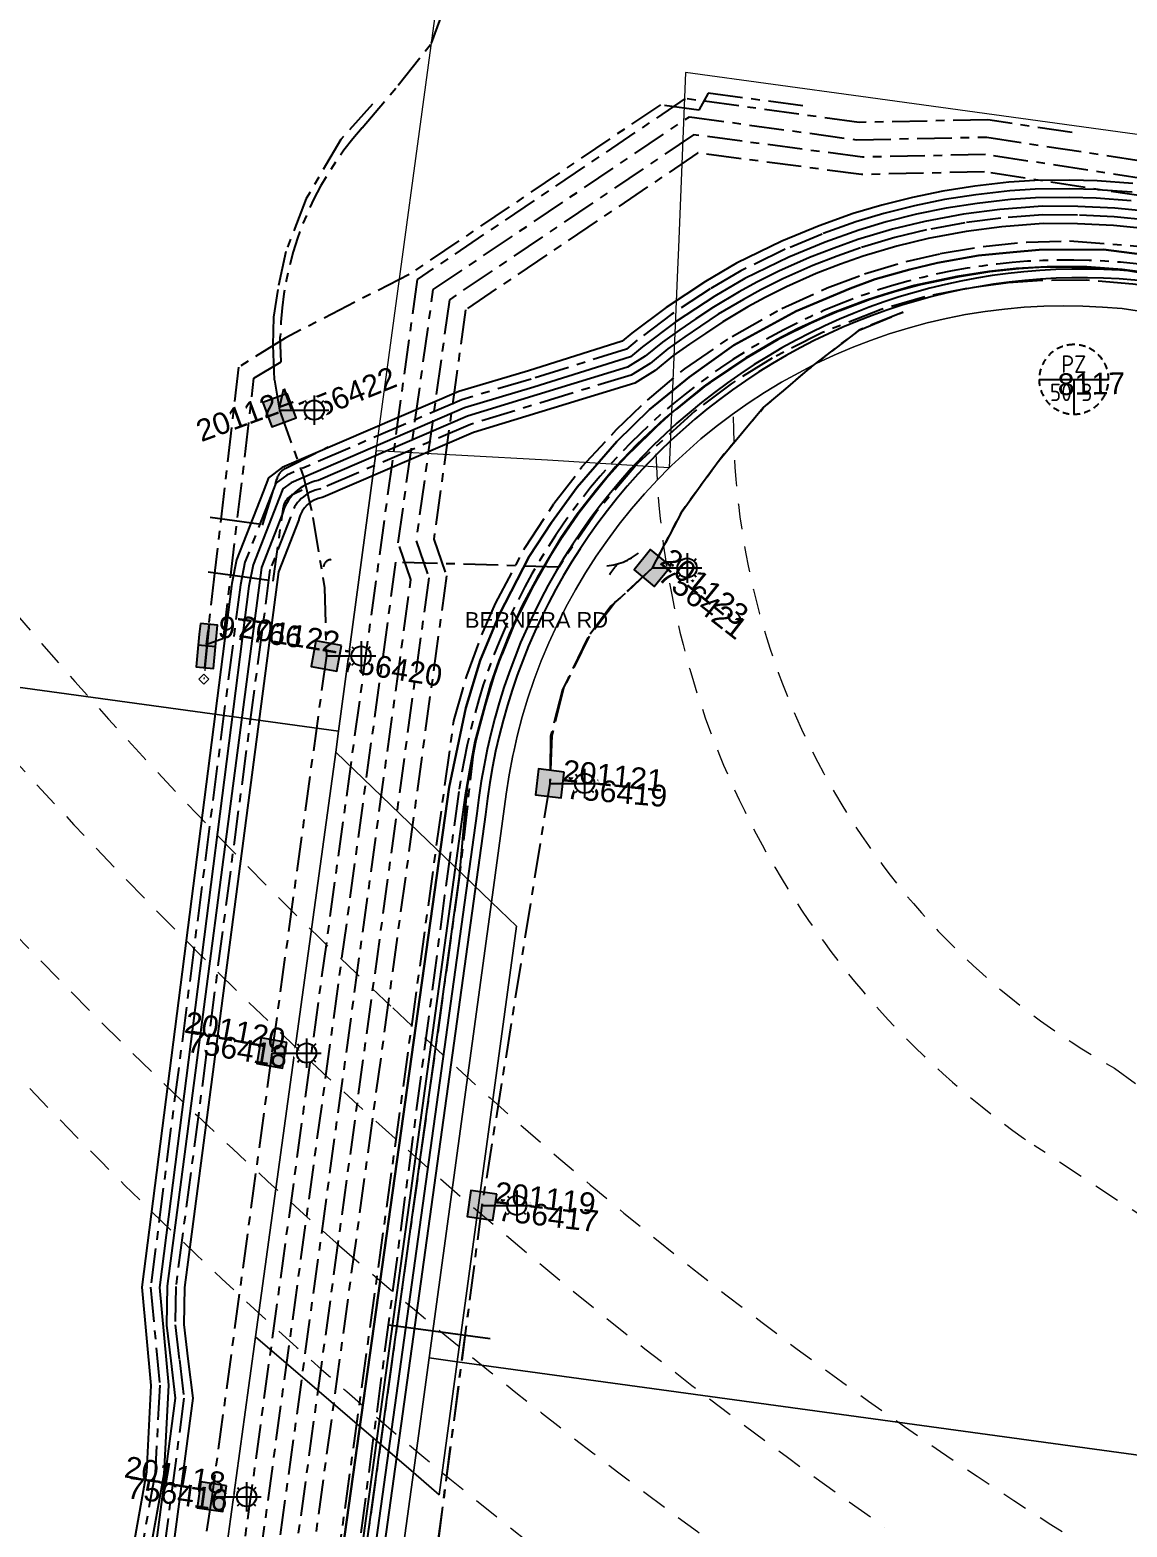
# Model space of a CAD drawing. Header units: metres. Extents: x 301012 to 305396, y 6240778 to 6244350.
# Drawn here: x 303006.4 to 303132.8, y 6243156.5 to 6243328.8 of the extents above; entities that cross this region are included whole.
import ezdxf
from ezdxf.enums import TextEntityAlignment as Align

# ---------------------------------------------------------------- set-up
doc = ezdxf.new("R2010")
doc.units = ezdxf.units.M
for name, pattern in [('Cable Exist UG', [7, 4, -1, 1, -1]), ('Dash', [5, 3, -2]), ('DASHED', [19.05, 12.7, -6.35]), ('PHANTOMX2', [6.6, 3, -0.75, 0.2, -0.75, 0.2, -0.75, 0.2, -0.75])]:
    doc.linetypes.add(name, pattern=pattern)
doc.layers.get('0').update_dxf_attribs({"color": 6})
for name, color, linetype, lineweight in [('Cadastre Developer_SP_EXT', 98, 'Continuous', 15), ('Cadastre Land Parcels_SP_EXT', 118, 'Continuous', 15), ('Cadastre Roads_SP_EXT', 218, 'Continuous', 15), ('Mains_HV_EXT', 13, 'Continuous', 25), ('Mains_LV_EXT', 163, 'Continuous', 25), ('Mains_SL_EXT', 131, 'Continuous', 25), ('Mains_TR_EXT', 211, 'Continuous', 25), ('Services_SP_EXT', 42, 'PHANTOMX2', 20)]:
    doc.layers.add(name, color=color, linetype=linetype, lineweight=lineweight)
for name, color, linetype in [('Equip_SL_EXT', 7, 'Continuous'), ('Equip_SP_SL_EXT', 7, 'Continuous'), ('SupportsUG_SP_LV_EXT', 7, 'Continuous'), ('SupportsUG_SP_LV_SL_EXT', 7, 'Continuous'), ('Trench_SP_EXT', 7, 'Continuous')]:
    doc.layers.add(name, color=color, linetype=linetype)
doc.layers.add('UNKNOWN_FEATURES', color=1, linetype='DASHED', plot=False)
doc.styles.add('COLUMN_LABEL', font='arial.ttf', dxfattribs={"height": 2})
doc.styles.add('iecARIAL', font='arial.ttf', dxfattribs={"height": 2})
doc.styles.add('IESYMBOL1', font='isocp.shx')
doc.styles.add('POLE_LABEL', font='arial.ttf', dxfattribs={"height": 2})
doc.styles.add('SL_LABEL', font='arial.ttf', dxfattribs={"height": 2})
doc.styles.add('SLCP_LABEL', font='arial.ttf', dxfattribs={"height": 2})
doc.styles.get("Standard").update_dxf_attribs({"font": 'arial.ttf'})
doc.linetypes.add('Cable E UG', pattern='A,5,-0.1,["E",Standard,S=1.5,R=0,X=0,Y=-0.75],-1.45', length=6.55)
doc.linetypes.add('Cable P UG', pattern='A,5,-0.1,["P",Standard,S=1.5,R=0,X=0,Y=-0.75],-1.45', length=6.55)

# ---------------------------------------------------------------- blocks, each defined once
blk = doc.blocks.new('COLUMN_EXT')
blk.add_hatch(color=256).paths.add_polyline_path([(1.5, -1.5), (1.5, 1.5), (-1.5, 1.5), (-1.5, -1.5)])
blk.add_lwpolyline([(1.5, 1.5), (-1.5, 1.5), (-1.5, -1.5), (1.5, -1.5)], close=True)
at = {"flags": 9}
for tag, p in [('SUBURB', (-1.81, 1.8)), ('NOTES', (-1.81, 2)), ('COLUMN_TYPE', (-1.81, 0.4)), ('STREETNAME', (-1.81, 1.6)), ('OWNED_BY', (-1.81, 0.6)), ('LOCATION', (-1.81, 1.4)), ('LEGEND', (-1.81, 1.2)), ('USAGE', (-1.81, 1)), ('STATE', (-1.81, 0.8))]:
    blk.add_attdef(tag, text='', height=0.2, rotation=180, dxfattribs=at).set_placement(p, align=Align.MIDDLE_LEFT)
at = {"flags": 1}
blk.add_attdef('Z', (-1.81, 2.35), '', height=0.2, rotation=180, dxfattribs=at)
at = {"flags": 9}
for tag, style, p in [('STRUCTURE_PLANT_NUMBER', 'POLE_LABEL', (-1.81, -0.03)), ('STREET_CODE', 'COLUMN_LABEL', (-1.81, 0.2))]:
    blk.add_attdef(tag, text='', height=0.2, rotation=180, dxfattribs=dict(at, style=style)).set_placement(p, align=Align.MIDDLE_LEFT)
at = {"style": 'COLUMN_LABEL', "width": 0.9, "flags": 8}
blk.add_attdef('ASSET_NUM', text='', height=2, rotation=270, dxfattribs=at).set_placement((2, -4), align=Align.MIDDLE_LEFT)
blk = doc.blocks.new('PILLAR_EXT')
blk.add_hatch(color=256).paths.add_polyline_path([(-2.5, 1), (-2.5, -1), (2.5, -1), (2.5, 1)])
for p, q in [((-2.5, 0), (2.5, 0)), ((0, 1), (0, -1))]:
    blk.add_line(p, q)
at = {"ltscale": 10}
blk.add_line((2.5, 0), (-2.5, 0), dxfattribs=at)
blk.add_lwpolyline([(-2.5, -1), (-1.25, -1), (1.25, -1), (2.5, -1), (2.5, 1), (-2.5, 1)], close=True)
at = {"width": 0.9, "flags": 8}
blk.add_attdef('ASSET_NUM', text='', height=2, rotation=90, dxfattribs=at).set_placement((-2, 4), align=Align.MIDDLE_LEFT)
for tag, p, flags in [('OWNED_BY', (0, -0.2), 9), ('STATE', (0, -0.4), 9), ('SUPPORT_TYPE', (0, -0.6), 9), ('STREETNAME', (0, -1.8), 9), ('USAGE', (0, -0.8), 9), ('LEGEND', (0, -1), 9), ('LOCATION', (0, -1.2), 9), ('NOTES', (0, -1.4), 9), ('PARENT', (0, -1.6), 9), ('SUBURB', (0, -2), 1)]:
    blk.add_attdef(tag, p, '', height=0.2, dxfattribs=dict(flags=flags))
blk = doc.blocks.new('SL_LANTERN_EXT')
at = {"flags": 9}
for tag, p in [('LRATECODE', (-7.4, 0)), ('LOUTREACHVOCAB', (-7.2, 0)), ('LOUTREACH', (-7, 0)), ('LANTNUMBER', (-6.6, 0)), ('LNEW', (-6.4, 0)), ('LMASTVOCAB', (-6.2, 0)), ('LMAST', (-6, 0)), ('LLAMPVOCAB', (-5.8, 0)), ('LLAMP', (-5.6, 0)), ('LEXIST', (-5.4, 0)), ('LCHARGE3PERCENT', (-5.2, 0)), ('LCHARGE3', (-5, 0)), ('LCHARGE2PERCENT', (-4.8, 0)), ('LCHARGE2', (-4.6, 0)), ('LCHARGE1PERCENT', (-4.4, 0)), ('LCHARGE1', (-4.2, 0)), ('LCATEGORY', (-4, 0)), ('LBRACKETVOCAB', (-3.8, 0)), ('LBRACKET', (-3.6, 0)), ('LKINGHEIGHT', (-3.4, 0)), ('CREPLACE', (-3.2, 0)), ('CREMOVE', (-3, 0)), ('CNUMBER', (-2.8, 0)), ('CNEW', (-2.6, 0)), ('CEXIST', (-2.4, 0)), ('USAGE', (-2.2, 0)), ('STATE', (-2, 0)), ('OWNED_BY', (-1.8, 0)), ('ORIENTATION', (-1.6, 0)), ('OPERATING_VOLTAGE', (-1.4, 0)), ('NO_PHASES', (-1.2, 0)), ('LANTERN_TYPE', (-1, 0)), ('LANTERN_PURPOSE', (-0.8, 0)), ('CONTROL_TYPE', (-0.6, 0)), ('CONSTRUCTED_VOLTAGE', (-0.4, 0))]:
    blk.add_attdef(tag, text='', height=0.001, rotation=270, dxfattribs=at).set_placement(p, align=Align.MIDDLE_LEFT)
at = {"style": 'SL_LABEL', "flags": 9}
blk.add_attdef('STREET_CODE', text='', height=0.001, rotation=270, dxfattribs=at).set_placement((0, 0), align=Align.MIDDLE_LEFT)
at = {"flags": 1}
blk.add_attdef('Z', (0, 0), '', height=0.001, rotation=270, dxfattribs=at)
at = {"width": 0.9}
blk.add_attdef('LNUMBER', text='', height=1, dxfattribs=at).set_placement((7, -1), align=Align.MIDDLE_LEFT)
at = {"flags": 9}
for tag, p in [('LREMOVE', (0, -7.6)), ('LREPLACE', (0, -7.8)), ('LTYPE', (0, -8)), ('LTYPEVOCAB', (0, -8.2)), ('LEGEND', (0, -8.4)), ('SUBURB', (0, -8.6)), ('STREETNAME', (0, -8.8)), ('LOCATION', (0, -9)), ('NOTES', (0, -9.2)), ('MAINTAINED_BY', (0, -9.86))]:
    blk.add_attdef(tag, text='', height=0.001, dxfattribs=at).set_placement(p, align=Align.MIDDLE_LEFT)
blk.add_attdef('OPERATED_BY', (0, -9.61), '', height=0.001, dxfattribs=at)
blk.add_wipeout([(5.69, 0), (5.06, -1.06), (4, -1.69), (2.94, -1.06), (2.31, 0), (2.94, 1.06), (4, 1.69), (5.06, 1.06)])
for p, q in [((0, 0), (4, 0)), ((2.94, 1.06), (3.2, 0.8)), ((4, 1.69), (4, 0)), ((5.06, 1.06), (4.8, 0.8)), ((2.94, -1.06), (3.2, -0.8)), ((4, 0), (5.69, 0)), ((4, 0), (4, -1.69)), ((5.06, -1.06), (4.8, -0.8))]:
    blk.add_line(p, q)
blk.add_circle((4, 0), 1.12)
blk = doc.blocks.new('CCP_EXT')
at = {"flags": 9}
for tag, p in [('STATE', (0, -1.8)), ('LIFE_SUPPORT', (0, -1.6)), ('NOTES', (0, -2))]:
    blk.add_attdef(tag, text='', height=0.2, dxfattribs=at).set_placement(p, align=Align.MIDDLE_LEFT)
blk.add_wipeout([(0, 0.57), (0.57, 0), (0, -0.57), (-0.57, 0)])
blk.add_lwpolyline([(-0.57, 0), (0, 0.57), (0.57, 0), (0, -0.57), (-0.57, 0)])
at = {"flags": 1}
blk.add_attdef('Z', (0, 0), '', height=0.2, dxfattribs=at)
at = {"flags": 9}
for tag, p in [('CCP_TYPE', (0, 0)), ('CONSTRUCTED_VOLTAGE', (0, -0.2)), ('OPERATING_VOLTAGE', (0, -0.6)), ('ORIENTATION', (0, -0.8)), ('OWNED_BY', (0, -1)), ('NO_PHASES', (0, -0.4)), ('USAGE', (0, -1.2)), ('LEGEND', (0, -1.4))]:
    blk.add_attdef(tag, text='', height=0.2, dxfattribs=at).set_placement(p, align=Align.MIDDLE_LEFT)
blk = doc.blocks.new('SLCP_ZELL_EXT')
at = {"flags": 8}
blk.add_attdef('ASSET_NUM', text='', height=2, dxfattribs=at).set_placement((0, 6), align=Align.MIDDLE_CENTER)
for tag, flags, p in [('CONSTRUCTED_VOLTAGE', 9, (0.25, -0.5)), ('CONTROL_TYPE', 9, (0.25, -0.7)), ('OPERATING_VOLTAGE', 9, (0.25, -1.1)), ('ORIENTATION', 9, (0.25, -1.3)), ('OWNED_BY', 9, (0.25, -1.5)), ('OPERATED_BY', 9, (0.25, -1.7)), ('NO_PHASES', 9, (0.25, -0.9)), ('AMP_RATING', 9, (0.25, -3.3)), ('STATE', 9, (0.25, -2.7)), ('STREETNAME', 9, (0.25, -2.9)), ('SUBURB', 9, (0.25, -3.1)), ('Z', 1, (0.25, -3.5)), ('MAINTAINED_BY', 9, (0.25, -1.9)), ('USAGE', 9, (0.25, -2.1)), ('LOCATION', 9, (0.25, -2.3)), ('NOTES', 9, (0.25, -2.5))]:
    blk.add_attdef(tag, text='', height=0.2, dxfattribs=dict(flags=flags)).set_placement(p, align=Align.MIDDLE_LEFT)
blk.add_wipeout([(-0.05, 4), (-0.15, 4), (-0.25, 3.99), (-0.34, 3.99), (-0.44, 3.98), (-0.54, 3.96), (-0.64, 3.95), (-0.73, 3.93), (-0.83, 3.91), (-0.92, 3.89), (-1.02, 3.87), (-1.11, 3.84), (-1.21, 3.81), (-1.3, 3.78), (-1.39, 3.75), (-1.49, 3.71), (-1.58, 3.68), (-1.67, 3.64), (-1.75, 3.59), (-1.84, 3.55), (-1.93, 3.5), (-2.01, 3.46), (-2.1, 3.41), (-2.18, 3.35), (-2.26, 3.3), (-2.34, 3.24), (-2.42, 3.18), (-2.5, 3.12), (-2.58, 3.06), (-2.65, 3), (-2.72, 2.93), (-2.79, 2.86), (-2.86, 2.79), (-2.93, 2.72), (-3, 2.65), (-3.06, 2.58), (-3.12, 2.5), (-3.18, 2.42), (-3.24, 2.34), (-3.3, 2.26), (-3.35, 2.18), (-3.41, 2.1), (-3.46, 2.01), (-3.5, 1.93), (-3.55, 1.84), (-3.59, 1.75), (-3.64, 1.67), (-3.68, 1.58), (-3.71, 1.49), (-3.75, 1.39), (-3.78, 1.3), (-3.81, 1.21), (-3.84, 1.11), (-3.87, 1.02), (-3.89, 0.92), (-3.91, 0.83), (-3.93, 0.73), (-3.95, 0.64), (-3.96, 0.54), (-3.98, 0.44), (-3.99, 0.34), (-3.99, 0.25), (-4, 0.15), (-4, 0.05), (-4, -0.05), (-4, -0.15), (-3.99, -0.25), (-3.99, -0.34), (-3.98, -0.44), (-3.96, -0.54), (-3.95, -0.64), (-3.93, -0.73), (-3.91, -0.83), (-3.89, -0.92), (-3.87, -1.02), (-3.84, -1.11), (-3.81, -1.21), (-3.78, -1.3), (-3.75, -1.39), (-3.71, -1.49), (-3.68, -1.58), (-3.64, -1.67), (-3.59, -1.75), (-3.55, -1.84), (-3.5, -1.93), (-3.46, -2.01), (-3.41, -2.1), (-3.35, -2.18), (-3.3, -2.26), (-3.24, -2.34), (-3.18, -2.42), (-3.12, -2.5), (-3.06, -2.58), (-3, -2.65), (-2.93, -2.72), (-2.86, -2.79), (-2.79, -2.86), (-2.72, -2.93), (-2.65, -3), (-2.58, -3.06), (-2.5, -3.12), (-2.42, -3.18), (-2.34, -3.24), (-2.26, -3.3), (-2.18, -3.35), (-2.1, -3.41), (-2.01, -3.46), (-1.93, -3.5), (-1.84, -3.55), (-1.75, -3.59), (-1.67, -3.64), (-1.58, -3.68), (-1.49, -3.71), (-1.39, -3.75), (-1.3, -3.78), (-1.21, -3.81), (-1.11, -3.84), (-1.02, -3.87), (-0.92, -3.89), (-0.83, -3.91), (-0.73, -3.93), (-0.64, -3.95), (-0.54, -3.96), (-0.44, -3.98), (-0.34, -3.99), (-0.25, -3.99), (-0.15, -4), (-0.05, -4), (0.05, -4), (0.15, -4), (0.25, -3.99), (0.34, -3.99), (0.44, -3.98), (0.54, -3.96), (0.64, -3.95), (0.73, -3.93), (0.83, -3.91), (0.92, -3.89), (1.02, -3.87), (1.11, -3.84), (1.21, -3.81), (1.3, -3.78), (1.39, -3.75), (1.49, -3.71), (1.58, -3.68), (1.67, -3.64), (1.75, -3.59), (1.84, -3.55), (1.93, -3.5), (2.01, -3.46), (2.1, -3.41), (2.18, -3.35), (2.26, -3.3), (2.34, -3.24), (2.42, -3.18), (2.5, -3.12), (2.58, -3.06), (2.65, -3), (2.72, -2.93), (2.79, -2.86), (2.86, -2.79), (2.93, -2.72), (3, -2.65), (3.06, -2.58), (3.12, -2.5), (3.18, -2.42), (3.24, -2.34), (3.3, -2.26), (3.35, -2.18), (3.41, -2.1), (3.46, -2.01), (3.5, -1.93), (3.55, -1.84), (3.59, -1.75), (3.64, -1.67), (3.68, -1.58), (3.71, -1.49), (3.75, -1.39), (3.78, -1.3), (3.81, -1.21), (3.84, -1.11), (3.87, -1.02), (3.89, -0.92), (3.91, -0.83), (3.93, -0.73), (3.95, -0.64), (3.96, -0.54), (3.98, -0.44), (3.99, -0.34), (3.99, -0.25), (4, -0.15), (4, -0.05), (4, 0.05), (4, 0.15), (3.99, 0.25), (3.99, 0.34), (3.98, 0.44), (3.96, 0.54), (3.95, 0.64), (3.93, 0.73), (3.91, 0.83), (3.89, 0.92), (3.87, 1.02), (3.84, 1.11), (3.81, 1.21), (3.78, 1.3), (3.75, 1.39), (3.71, 1.49), (3.68, 1.58), (3.64, 1.67), (3.59, 1.75), (3.55, 1.84), (3.5, 1.93), (3.46, 2.01), (3.41, 2.1), (3.35, 2.18), (3.3, 2.26), (3.24, 2.34), (3.18, 2.42), (3.12, 2.5), (3.06, 2.58), (3, 2.65), (2.93, 2.72), (2.86, 2.79), (2.79, 2.86), (2.72, 2.93), (2.65, 3), (2.58, 3.06), (2.5, 3.12), (2.42, 3.18), (2.34, 3.24), (2.26, 3.3), (2.18, 3.35), (2.1, 3.41), (2.01, 3.46), (1.93, 3.5), (1.84, 3.55), (1.75, 3.59), (1.67, 3.64), (1.58, 3.68), (1.49, 3.71), (1.39, 3.75), (1.3, 3.78), (1.21, 3.81), (1.11, 3.84), (1.02, 3.87), (0.92, 3.89), (0.83, 3.91), (0.73, 3.93), (0.64, 3.95), (0.54, 3.96), (0.44, 3.98), (0.34, 3.99), (0.25, 3.99), (0.15, 4), (0.05, 4)])
for p, q in [((-4, 0), (4, 0)), ((0, 0), (0, -4))]:
    blk.add_line(p, q)
at = {"linetype": 'Dash', "ltscale": 0.25, "flags": 128}
blk.add_lwpolyline([(-0.05, 4), (-0.15, 4), (-0.25, 3.99), (-0.34, 3.99), (-0.44, 3.98), (-0.54, 3.96), (-0.64, 3.95), (-0.73, 3.93), (-0.83, 3.91), (-0.92, 3.89), (-1.02, 3.87), (-1.11, 3.84), (-1.21, 3.81), (-1.3, 3.78), (-1.39, 3.75), (-1.49, 3.71), (-1.58, 3.68), (-1.67, 3.64), (-1.75, 3.59), (-1.84, 3.55), (-1.93, 3.5), (-2.01, 3.46), (-2.1, 3.41), (-2.18, 3.35), (-2.26, 3.3), (-2.34, 3.24), (-2.42, 3.18), (-2.5, 3.12), (-2.58, 3.06), (-2.65, 3), (-2.72, 2.93), (-2.79, 2.86), (-2.86, 2.79), (-2.93, 2.72), (-3, 2.65), (-3.06, 2.58), (-3.12, 2.5), (-3.18, 2.42), (-3.24, 2.34), (-3.3, 2.26), (-3.35, 2.18), (-3.41, 2.1), (-3.46, 2.01), (-3.5, 1.93), (-3.55, 1.84), (-3.59, 1.75), (-3.64, 1.67), (-3.68, 1.58), (-3.71, 1.49), (-3.75, 1.39), (-3.78, 1.3), (-3.81, 1.21), (-3.84, 1.11), (-3.87, 1.02), (-3.89, 0.92), (-3.91, 0.83), (-3.93, 0.73), (-3.95, 0.64), (-3.96, 0.54), (-3.98, 0.44), (-3.99, 0.34), (-3.99, 0.25), (-4, 0.15), (-4, 0.05), (-4, -0.05), (-4, -0.15), (-3.99, -0.25), (-3.99, -0.34), (-3.98, -0.44), (-3.96, -0.54), (-3.95, -0.64), (-3.93, -0.73), (-3.91, -0.83), (-3.89, -0.92), (-3.87, -1.02), (-3.84, -1.11), (-3.81, -1.21), (-3.78, -1.3), (-3.75, -1.39), (-3.71, -1.49), (-3.68, -1.58), (-3.64, -1.67), (-3.59, -1.75), (-3.55, -1.84), (-3.5, -1.93), (-3.46, -2.01), (-3.41, -2.1), (-3.35, -2.18), (-3.3, -2.26), (-3.24, -2.34), (-3.18, -2.42), (-3.12, -2.5), (-3.06, -2.58), (-3, -2.65), (-2.93, -2.72), (-2.86, -2.79), (-2.79, -2.86), (-2.72, -2.93), (-2.65, -3), (-2.58, -3.06), (-2.5, -3.12), (-2.42, -3.18), (-2.34, -3.24), (-2.26, -3.3), (-2.18, -3.35), (-2.1, -3.41), (-2.01, -3.46), (-1.93, -3.5), (-1.84, -3.55), (-1.75, -3.59), (-1.67, -3.64), (-1.58, -3.68), (-1.49, -3.71), (-1.39, -3.75), (-1.3, -3.78), (-1.21, -3.81), (-1.11, -3.84), (-1.02, -3.87), (-0.92, -3.89), (-0.83, -3.91), (-0.73, -3.93), (-0.64, -3.95), (-0.54, -3.96), (-0.44, -3.98), (-0.34, -3.99), (-0.25, -3.99), (-0.15, -4), (-0.05, -4), (0.05, -4), (0.15, -4), (0.25, -3.99), (0.34, -3.99), (0.44, -3.98), (0.54, -3.96), (0.64, -3.95), (0.73, -3.93), (0.83, -3.91), (0.92, -3.89), (1.02, -3.87), (1.11, -3.84), (1.21, -3.81), (1.3, -3.78), (1.39, -3.75), (1.49, -3.71), (1.58, -3.68), (1.67, -3.64), (1.75, -3.59), (1.84, -3.55), (1.93, -3.5), (2.01, -3.46), (2.1, -3.41), (2.18, -3.35), (2.26, -3.3), (2.34, -3.24), (2.42, -3.18), (2.5, -3.12), (2.58, -3.06), (2.65, -3), (2.72, -2.93), (2.79, -2.86), (2.86, -2.79), (2.93, -2.72), (3, -2.65), (3.06, -2.58), (3.12, -2.5), (3.18, -2.42), (3.24, -2.34), (3.3, -2.26), (3.35, -2.18), (3.41, -2.1), (3.46, -2.01), (3.5, -1.93), (3.55, -1.84), (3.59, -1.75), (3.64, -1.67), (3.68, -1.58), (3.71, -1.49), (3.75, -1.39), (3.78, -1.3), (3.81, -1.21), (3.84, -1.11), (3.87, -1.02), (3.89, -0.92), (3.91, -0.83), (3.93, -0.73), (3.95, -0.64), (3.96, -0.54), (3.98, -0.44), (3.99, -0.34), (3.99, -0.25), (4, -0.15), (4, -0.05), (4, 0.05), (4, 0.15), (3.99, 0.25), (3.99, 0.34), (3.98, 0.44), (3.96, 0.54), (3.95, 0.64), (3.93, 0.73), (3.91, 0.83), (3.89, 0.92), (3.87, 1.02), (3.84, 1.11), (3.81, 1.21), (3.78, 1.3), (3.75, 1.39), (3.71, 1.49), (3.68, 1.58), (3.64, 1.67), (3.59, 1.75), (3.55, 1.84), (3.5, 1.93), (3.46, 2.01), (3.41, 2.1), (3.35, 2.18), (3.3, 2.26), (3.24, 2.34), (3.18, 2.42), (3.12, 2.5), (3.06, 2.58), (3, 2.65), (2.93, 2.72), (2.86, 2.79), (2.79, 2.86), (2.72, 2.93), (2.65, 3), (2.58, 3.06), (2.5, 3.12), (2.42, 3.18), (2.34, 3.24), (2.26, 3.3), (2.18, 3.35), (2.1, 3.41), (2.01, 3.46), (1.93, 3.5), (1.84, 3.55), (1.75, 3.59), (1.67, 3.64), (1.58, 3.68), (1.49, 3.71), (1.39, 3.75), (1.3, 3.78), (1.21, 3.81), (1.11, 3.84), (1.02, 3.87), (0.92, 3.89), (0.83, 3.91), (0.73, 3.93), (0.64, 3.95), (0.54, 3.96), (0.44, 3.98), (0.34, 3.99), (0.25, 3.99), (0.15, 4), (0.05, 4)], close=True, dxfattribs=at)
at = {"style": 'IESYMBOL1'}
for s, p in [('PZ', (0, 1.75)), ('50', (-1.5, -1.5)), ('3', (1.5, -1.5))]:
    blk.add_text(s, height=2, dxfattribs=at).set_placement(p, align=Align.MIDDLE_CENTER)

msp = doc.modelspace()

# ---------------------------------------------------------------- linework, layer by layer
at = {"layer": 'Cadastre Developer_SP_EXT', "linetype": 'Dash'}
for points in [[(303131.29, 6243209.34, 0.040298), (303234.79, 6243144.99)], [(303042.05, 6243188.87, 0.090693), (303248.42, 6243067.35)]]:
    msp.add_lwpolyline(points, format="xyb", dxfattribs=at)
msp.add_lwpolyline([(303267.31, 6243114.11), (303235.06, 6243130.18), (303207.14, 6243147.59), (303201.14, 6243148.07), (303189.09, 6243155.52), (303185.94, 6243158.36), (303122.05, 6243200.43)], dxfattribs=at)
at = {"layer": 'Cadastre Land Parcels_SP_EXT', "linetype": 'Continuous'}
for points in [[(303046.28, 6243280.4), (303054.07, 6243337.81), (303057.55, 6243362.86), (303012.46, 6243368.52), (302994.49, 6243379.07), (302990.31, 6243381.51), (302970.47, 6243402.18), (302947.65, 6243430.55), (302942.1, 6243437.46), (302938.22, 6243443.09), (302914.14, 6243478.04), (302898.74, 6243500.38), (302883.92, 6243494.53), (302875.84, 6243489.65), (302870.97, 6243484.25), (302870.88, 6243483.41), (302866.7, 6243453.08), (302861.21, 6243412.7), (302853.01, 6243352.42), (302854.22, 6243349.97), (302894.74, 6243268.28), (303041.94, 6243248.12), (303046.28, 6243280.4)], [(302894.74, 6243268.28), (302971.29, 6243134.48), (302986.84, 6243097.55), (302994.85, 6243068.92), (302968.01, 6243055.19), (303014.58, 6243048.81), (303032.37, 6243178.42), (303041.61, 6243245.72), (303041.94, 6243248.12), (302894.74, 6243268.28)], [(303032.37, 6243178.42), (303050.55, 6243162.79), (303052.36, 6243175.98), (303059.56, 6243228.45), (303041.61, 6243245.72), (303032.37, 6243178.42)], [(303052.36, 6243175.98), (303055.61, 6243175.53), (303062.43, 6243225.69), (303059.56, 6243228.45), (303052.36, 6243175.98)], [(303055.61, 6243175.53), (303053.53, 6243160.23), (303050.55, 6243162.79), (303042.85, 6243106.68), (303063.4, 6243042.77), (303094.1, 6243038.56), (303188.31, 6243025.65), (303206.05, 6243154.91), (303055.61, 6243175.53)], [(303050.55, 6243162.79), (303053.53, 6243160.23), (303055.61, 6243175.53), (303052.36, 6243175.98), (303050.55, 6243162.79)]]:
    msp.add_lwpolyline(points, close=True, dxfattribs=at)
msp.add_lwpolyline([(303134.42, 6243296.43), (303132.18, 6243296.75), (303129.93, 6243296.94), (303127.67, 6243297.05), (303125.41, 6243297.08), (303123.15, 6243297.04), (303120.89, 6243296.91), (303118.64, 6243296.7), (303116.39, 6243296.42), (303114.15, 6243296.06), (303111.92, 6243295.62), (303109.71, 6243295.1), (303107.52, 6243294.51), (303105.35, 6243293.84), (303103.21, 6243293.09), (303101.09, 6243292.27), (303099.01, 6243291.38), (303096.95, 6243290.42), (303094.93, 6243289.38), (303092.95, 6243288.27), (303091, 6243287.1), (303089.1, 6243285.86), (303087.25, 6243284.55), (303085.44, 6243283.18), (303083.67, 6243281.75), (303081.96, 6243280.25), (303080.3, 6243278.7), (303080.03, 6243278.43), (303078.7, 6243277.09), (303077.16, 6243275.43), (303075.68, 6243273.71), (303074.26, 6243271.93), (303072.9, 6243270.12), (303071.61, 6243268.25), (303070.38, 6243266.34), (303069.22, 6243264.38), (303068.13, 6243262.39), (303067.11, 6243260.36), (303066.16, 6243258.3), (303065.28, 6243256.2), (303064.48, 6243254.08), (303063.75, 6243251.93), (303063.09, 6243249.75), (303062.52, 6243247.55), (303062.15, 6243245.95), (303062.02, 6243245.33), (303061.59, 6243243.1), (303061.24, 6243240.85), (303059.56, 6243228.45), (303062.43, 6243225.69), (303055.61, 6243175.53), (303206.05, 6243154.91)], dxfattribs=at)
at = {"layer": 'Cadastre Roads_SP_EXT', "linetype": 'Continuous'}
msp.add_lwpolyline([(303135.88, 6243316.54), (303102.07, 6243321.18), (303081.91, 6243323.95), (303081.09, 6243303.77), (303080.98, 6243301.21), (303080.03, 6243278.43), (303080.3, 6243278.7), (303081.96, 6243280.25), (303083.67, 6243281.75), (303085.44, 6243283.18), (303087.25, 6243284.55), (303089.1, 6243285.86), (303091, 6243287.1), (303092.95, 6243288.27), (303094.93, 6243289.38), (303096.95, 6243290.42), (303099.01, 6243291.38), (303101.09, 6243292.27), (303103.21, 6243293.09), (303105.35, 6243293.84), (303107.52, 6243294.51), (303109.71, 6243295.1), (303111.92, 6243295.62), (303114.15, 6243296.06), (303116.39, 6243296.42), (303118.64, 6243296.7), (303120.89, 6243296.91), (303123.15, 6243297.04), (303125.41, 6243297.08), (303127.67, 6243297.05), (303129.93, 6243296.94), (303132.18, 6243296.75), (303134.42, 6243296.43)], dxfattribs=at)
at = {"layer": 'Trench_SP_EXT', "linetype": 'Cable Exist UG'}
for points in [[(303034.4, 6243265.38), (303035.58, 6243273.92), (303035.58, 6243273.92, -0.242834), (303036.8, 6243275.43), (303036.8, 6243275.43), (303037.74, 6243275.89)], [(303040.21, 6243267.04, -0.396102), (303041.1, 6243267.86)], [(303072.82, 6243267.15, 0.170788), (303076.79, 6243268.91)], [(303073.13, 6243266.12, -0.052106), (303074.08, 6243267.38)]]:
    msp.add_lwpolyline(points, format="xyb", dxfattribs=at)
at = {"layer": 'UNKNOWN_FEATURES'}
for points in [[(303027.13, 6243272.75), (303032.75, 6243271.97)], [(303026.91, 6243266.47), (303033.94, 6243265.5)], [(303059.38, 6243178.19), (303048.28, 6243179.68), (303047.65, 6243179.76)]]:
    msp.add_lwpolyline(points, dxfattribs=at)

# ---------------------------------------------------------------- block references
at = {"layer": 'SupportsUG_SP_LV_EXT'}
ref = msp.add_blockref('PILLAR_EXT', (303026.77, 6243257.93), dxfattribs=dict(at, rotation=264.3231785763265))
ref.add_attrib('ASSET_NUM', '97766', dxfattribs={"layer": '0', "height": 2.5, "rotation": 352.411, "style": 'iecARIAL'}).set_placement((303028.27, 6243261.43), align=Align.TOP_LEFT)
at = {"layer": 'SupportsUG_SP_LV_SL_EXT'}
ref = msp.add_blockref('COLUMN_EXT', (303035.13, 6243285.07), dxfattribs=dict(at, rotation=20.43282866414025))
ref.add_attrib('ASSET_NUM', '756422', dxfattribs={"layer": '0', "height": 2.5, "rotation": 21.9881, "style": 'COLUMN_LABEL'}).set_placement((303037.13, 6243285.82), align=Align.TOP_LEFT)
ref = msp.add_blockref('COLUMN_EXT', (303078.08, 6243266.9), dxfattribs=dict(at, rotation=320.4118691555792))
ref.add_attrib('ASSET_NUM', '756421', dxfattribs={"layer": '0', "height": 2.5, "rotation": 322.1025, "style": 'COLUMN_LABEL'}).set_placement((303080.08, 6243267.65), align=Align.TOP_LEFT)
ref = msp.add_blockref('COLUMN_EXT', (303040.53, 6243256.77), dxfattribs=dict(at, rotation=350.1939072540597))
ref.add_attrib('ASSET_NUM', '756420', dxfattribs={"layer": '0', "height": 2.5, "rotation": 350.9459, "style": 'COLUMN_LABEL'}).set_placement((303042.53, 6243257.52), align=Align.TOP_LEFT)
ref = msp.add_blockref('COLUMN_EXT', (303066.27, 6243242.1), dxfattribs=dict(at, rotation=353.2338251727879))
ref.add_attrib('ASSET_NUM', '756419', dxfattribs={"layer": '0', "height": 2.5, "rotation": 355.1317, "style": 'COLUMN_LABEL'}).set_placement((303068.27, 6243242.85), align=Align.TOP_LEFT)
ref = msp.add_blockref('COLUMN_EXT', (303034.25, 6243211.07), dxfattribs=dict(at, rotation=349.8753283348701))
ref.add_attrib('ASSET_NUM', '756418', dxfattribs={"layer": '0', "height": 2.5, "rotation": 350.7539, "style": 'COLUMN_LABEL'}).set_placement((303036.25, 6243211.82), align=Align.TOP_RIGHT)
ref = msp.add_blockref('COLUMN_EXT', (303058.45, 6243193.54), dxfattribs=dict(at, rotation=351.869897645844))
ref.add_attrib('ASSET_NUM', '756417', dxfattribs={"layer": '0', "height": 2.5, "rotation": 353.2145, "style": 'COLUMN_LABEL'}).set_placement((303060.45, 6243194.29), align=Align.TOP_LEFT)
ref = msp.add_blockref('COLUMN_EXT', (303027.34, 6243160), dxfattribs=dict(at, rotation=351.5449723287961))
ref.add_attrib('ASSET_NUM', '756416', dxfattribs={"layer": '0', "height": 2.5, "rotation": 352.213, "style": 'COLUMN_LABEL'}).set_placement((303029.34, 6243160.75), align=Align.TOP_RIGHT)

# ---------------------------------------------------------------- texts
at = {"layer": 'Cadastre Roads_SP_EXT'}
msp.add_text('BERNERA RD', height=1.8, dxfattribs=at).set_placement((303056.49, 6243260.02))

# ---------------------------------------------------------------- next in the draw order: block references
at = {"layer": 'Equip_SP_SL_EXT'}
ref = msp.add_blockref('SL_LANTERN_EXT', (303035.13, 6243285.07), dxfattribs=at)
ref.add_attrib('ASSET_NUM', '201124', dxfattribs={"layer": '0', "height": 2.5, "rotation": 20.2036, "style": 'iecARIAL'}).set_placement((303036.63, 6243286.57), align=Align.MIDDLE_RIGHT)
ref = msp.add_blockref('SL_LANTERN_EXT', (303078.08, 6243266.9), dxfattribs=at)
ref.add_attrib('ASSET_NUM', '201123', dxfattribs={"layer": '0', "height": 2.5, "rotation": 320.9637, "style": 'iecARIAL'}).set_placement((303079.58, 6243268.4), align=Align.MIDDLE_LEFT)
ref = msp.add_blockref('SL_LANTERN_EXT', (303040.53, 6243256.77), dxfattribs=at)
ref.add_attrib('ASSET_NUM', '201122', dxfattribs={"layer": '0', "height": 2.5, "rotation": 350.4248, "style": 'iecARIAL'}).set_placement((303042.03, 6243258.27), align=Align.MIDDLE_RIGHT)
ref = msp.add_blockref('SL_LANTERN_EXT', (303066.27, 6243242.1), dxfattribs=at)
ref.add_attrib('ASSET_NUM', '201121', dxfattribs={"layer": '0', "height": 2.5, "rotation": 354.0604, "style": 'iecARIAL'}).set_placement((303067.77, 6243243.6), align=Align.MIDDLE_LEFT)
ref = msp.add_blockref('SL_LANTERN_EXT', (303034.25, 6243211.07), dxfattribs=at)
ref.add_attrib('ASSET_NUM', '201120', dxfattribs={"layer": '0', "height": 2.5, "rotation": 349.5785, "style": 'iecARIAL'}).set_placement((303035.75, 6243212.57), align=Align.MIDDLE_RIGHT)
ref = msp.add_blockref('SL_LANTERN_EXT', (303058.45, 6243193.54), dxfattribs=at)
ref.add_attrib('ASSET_NUM', '201119', dxfattribs={"layer": '0', "height": 2.5, "rotation": 353.2369, "style": 'iecARIAL'}).set_placement((303059.95, 6243195.04), align=Align.MIDDLE_LEFT)
ref = msp.add_blockref('SL_LANTERN_EXT', (303027.34, 6243160), dxfattribs=at)
ref.add_attrib('ASSET_NUM', '201118', dxfattribs={"layer": '0', "height": 2.5, "rotation": 350.2118, "style": 'iecARIAL'}).set_placement((303028.84, 6243161.5), align=Align.MIDDLE_RIGHT)
at = {"layer": 'Services_SP_EXT'}
msp.add_blockref('CCP_EXT', (303026.43, 6243254.11), dxfattribs=at)

# ---------------------------------------------------------------- next in the draw order: linework, layer by layer
at = {"layer": 'Cadastre Developer_SP_EXT', "linetype": 'Dash'}
for points in [[(302927.44, 6243323.67, 0.071629), (303042.05, 6243188.87)], [(303104.84, 6243156.51, -0.092119), (302951.46, 6243312.51)], [(302985.6, 6243285.34, 0.041631), (303048.19, 6243216.26)], [(303087.4, 6243284.31, 0.271669), (303131.29, 6243209.34)], [(303122.05, 6243200.43, -0.239621), (303078.48, 6243280.05)], [(303048.19, 6243216.26, 0.080556), (303181.73, 6243124.91)], [(303006.39, 6243206.97, 0.11342), (303211.86, 6243071.59)]]:
    msp.add_lwpolyline(points, format="xyb", dxfattribs=at)
at = {"layer": 'Cadastre Roads_SP_EXT', "linetype": 'Continuous'}
for points in [[(303061.24, 6243240.85), (303061.59, 6243243.1), (303062.02, 6243245.33), (303062.15, 6243245.95), (303062.52, 6243247.55), (303063.09, 6243249.75), (303063.75, 6243251.93), (303064.48, 6243254.08), (303065.28, 6243256.2), (303066.16, 6243258.3), (303067.11, 6243260.36), (303068.13, 6243262.39), (303069.22, 6243264.38), (303070.38, 6243266.34), (303071.61, 6243268.25), (303072.9, 6243270.12), (303074.26, 6243271.93), (303075.68, 6243273.71), (303077.16, 6243275.43), (303078.7, 6243277.09), (303080.03, 6243278.43), (303066.61, 6243279.28), (303066.01, 6243279.32), (303046.28, 6243280.4), (303041.94, 6243248.12), (303041.61, 6243245.72), (303059.56, 6243228.45), (303061.24, 6243240.85)], [(303042.85, 6243106.68), (303050.55, 6243162.79), (303032.37, 6243178.42), (303014.58, 6243048.82), (303026.27, 6243047.59), (303034.63, 6243046.71), (303042.85, 6243106.68)]]:
    msp.add_lwpolyline(points, close=True, dxfattribs=at)
at = {"layer": 'Mains_HV_EXT', "linetype": 'Cable P UG'}
for points in [[(303341.64, 6243416.74), (303367.99, 6243413.56), (303357.64, 6243338.81), (303313.7, 6243275.66), (303142.76, 6243298.6), (303142.72, 6243298.61), (303142.72, 6243298.61, 0.449139), (303058.87, 6243238.54), (303058.87, 6243238.54), (303058.87, 6243238.52), (303031.06, 6243037.94), (302678.62, 6243085.57), (302684.82, 6243130.89)], [(303341.52, 6243415.74), (303367.02, 6243412.69), (303356.68, 6243339.19), (303313.23, 6243276.73), (303142.94, 6243299.59), (303142.94, 6243299.59, 0.449139), (303057.88, 6243238.64), (303057.88, 6243238.64), (303030.2, 6243039.07), (302679.75, 6243086.42), (302685.81, 6243130.76)], [(303135.24, 6243307.92), (303131.34, 6243308.32), (303127.08, 6243308.52), (303123.02, 6243308.54), (303118.11, 6243308.17), (303113.92, 6243307.62), (303109.44, 6243306.79), (303105.73, 6243305.89), (303101.74, 6243304.71), (303099.03, 6243303.73), (303096.17, 6243302.63), (303092.66, 6243301.08), (303090.12, 6243299.81), (303088.09, 6243298.69), (303085.12, 6243296.94), (303083.07, 6243295.56), (303081.23, 6243294.33), (303079.24, 6243292.91), (303077.24, 6243291.27), (303075.22, 6243290.02), (303056.8, 6243284.37), (303039.59, 6243276.98), (303039.59, 6243276.98, 0.292344), (303035.45, 6243273.04), (303035.45, 6243273.04), (303033.07, 6243266.97), (303022.19, 6243184.25), (303022.13, 6243179.73), (303022.61, 6243175.63), (303023.12, 6243171.36), (303015.36, 6243112.48)], [(303135.03, 6243305.93), (303131.19, 6243306.32), (303127.03, 6243306.52), (303123.09, 6243306.54), (303118.32, 6243306.18), (303114.23, 6243305.64), (303109.86, 6243304.84), (303106.25, 6243303.96), (303102.37, 6243302.81), (303099.73, 6243301.86), (303096.93, 6243300.78), (303093.52, 6243299.27), (303091.05, 6243298.04), (303089.08, 6243296.95), (303086.18, 6243295.25), (303084.18, 6243293.9), (303082.36, 6243292.68), (303080.45, 6243291.32), (303078.4, 6243289.64), (303076.05, 6243288.19), (303057.49, 6243282.49), (303040.17, 6243275.05), (303040.05, 6243275.03), (303040.05, 6243275.03, 0.302769), (303037.38, 6243272.51), (303037.38, 6243272.51), (303037.36, 6243272.44), (303035.02, 6243266.46), (303024.19, 6243184.1), (303024.13, 6243179.84), (303024.59, 6243175.86), (303025.14, 6243171.35), (303017.33, 6243112.1)]]:
    msp.add_lwpolyline(points, format="xyb", dxfattribs=at)
for points in [[(303133.41, 6243311.14), (303129.31, 6243311.45), (303126.17, 6243311.54), (303122.13, 6243311.49), (303119.14, 6243311.32), (303115.22, 6243310.85), (303111.54, 6243310.29), (303108.05, 6243309.56), (303104.49, 6243308.66), (303101.22, 6243307.69), (303097.27, 6243306.27), (303092.98, 6243304.5), (303087.78, 6243301.99), (303084.2, 6243299.88), (303079.67, 6243296.9), (303075.72, 6243293.91), (303074.61, 6243292.99), (303063.82, 6243289.61), (303055.77, 6243287.2), (303035.45, 6243278.46), (303033.87, 6243277.28), (303033.25, 6243275.65), (303030.19, 6243267.85), (303029.64, 6243265.11), (303019.28, 6243184.13), (303020.33, 6243172.81), (303019.82, 6243162.81), (303017.42, 6243149.49)], [(303133.22, 6243309.15), (303129.2, 6243309.46), (303126.16, 6243309.54), (303122.2, 6243309.49), (303119.32, 6243309.32), (303115.49, 6243308.87), (303111.9, 6243308.32), (303108.5, 6243307.61), (303105.02, 6243306.73), (303101.84, 6243305.79), (303097.99, 6243304.41), (303093.8, 6243302.67), (303088.73, 6243300.23), (303085.26, 6243298.19), (303080.83, 6243295.26), (303076.96, 6243292.34), (303075.57, 6243291.19), (303064.41, 6243287.7), (303056.46, 6243285.32), (303036.46, 6243276.72), (303035.53, 6243276.02), (303035.11, 6243274.93), (303032.12, 6243267.28), (303031.62, 6243264.79), (303021.3, 6243184.09), (303022.34, 6243172.85), (303021.81, 6243162.58), (303019.4, 6243149.17)], [(303202.33, 6243294.23), (303130.05, 6243303.54), (303127.54, 6243303.53), (303127.54, 6243303.53), (303122.63, 6243303.51), (303119.62, 6243303.27), (303115.63, 6243302.87), (303110.9, 6243302.02), (303107.73, 6243301.25), (303103.74, 6243300.16), (303100.84, 6243299.07), (303094.64, 6243296.46), (303087.46, 6243292.55), (303082.3, 6243288.85), (303077.75, 6243285.13), (303073.98, 6243281.46), (303069.43, 6243276.19), (303066.45, 6243272.12), (303063.89, 6243268.21), (303060.44, 6243261.5), (303058.25, 6243256.24), (303056.6, 6243250.81), (303054.69, 6243241.66), (303012.05, 6242936.77)], [(303134.31, 6243300.98), (303131.88, 6243301.25), (303128.79, 6243301.46), (303126.14, 6243301.54), (303122.92, 6243301.52), (303120.29, 6243301.35), (303116.95, 6243300.98), (303113.21, 6243300.36), (303108.97, 6243299.5), (303106.08, 6243298.74), (303102.79, 6243297.69), (303099.54, 6243296.45), (303096.67, 6243295.22), (303092.56, 6243293.2), (303088.66, 6243290.89), (303084.26, 6243287.93), (303083.19, 6243287.06), (303080.68, 6243285.05), (303078.76, 6243283.34), (303077.01, 6243281.69), (303075.39, 6243280.06), (303073.45, 6243278.03), (303070.67, 6243274.61), (303069.62, 6243273.22), (303067.69, 6243270.48), (303066.36, 6243268.35), (303064.37, 6243264.89), (303063, 6243262.25), (303061.64, 6243259.23), (303060.29, 6243255.8), (303059.52, 6243253.58), (303058.58, 6243250.39), (303057.69, 6243246.87), (303057.12, 6243243.79), (303057.12, 6243243.79), (303056.76, 6243241.78), (303055.83, 6243231.38), (303013.94, 6242930.07)]]:
    msp.add_lwpolyline(points, dxfattribs=at)
at = {"layer": 'Mains_HV_EXT', "linetype": 'Cable E UG'}
for points in [[(303013.89, 6242949.98), (303054.69, 6243241.66), (303056.6, 6243250.81), (303058.25, 6243256.24), (303060.44, 6243261.5), (303063.89, 6243268.21), (303066.45, 6243272.12), (303069.43, 6243276.19), (303073.98, 6243281.46), (303077.75, 6243285.13), (303082.3, 6243288.85), (303087.46, 6243292.55), (303094.64, 6243296.46), (303100.84, 6243299.07), (303103.74, 6243300.16), (303107.73, 6243301.25), (303110.9, 6243302.02), (303115.63, 6243302.87), (303119.62, 6243303.27), (303122.63, 6243303.51), (303130.05, 6243303.54), (303202.33, 6243294.23)], [(303134.25, 6243301), (303132.19, 6243301.25), (303128.11, 6243301.58), (303123.54, 6243301.58), (303119.96, 6243301.39), (303116.83, 6243301.02), (303113.15, 6243300.47), (303108.23, 6243299.4), (303104.79, 6243298.39), (303102.61, 6243297.67), (303098.88, 6243296.25), (303094.86, 6243294.45), (303092.37, 6243293.16), (303088.83, 6243291.08), (303084.84, 6243288.4), (303083.91, 6243287.76), (303079.44, 6243284.08), (303076.29, 6243281.11), (303073.82, 6243278.54), (303071.68, 6243275.99), (303069.4, 6243273.08), (303067.52, 6243270.39), (303064.83, 6243265.86), (303064.83, 6243265.86), (303063.1, 6243262.6), (303061.62, 6243259.37), (303060.38, 6243256.26), (303059.44, 6243253.51), (303057.63, 6243246.91), (303057.06, 6243243.83), (303056.51, 6243240.74), (303054.14, 6243223.47), (303013.88, 6242930.16)]]:
    msp.add_lwpolyline(points, dxfattribs=at)
at = {"layer": 'Mains_LV_EXT', "linetype": 'Cable Exist UG'}
msp.add_lwpolyline([(303026.69, 6243258.1), (303028.68, 6243258.84), (303028.68, 6243258.84), (303029.5, 6243265.76), (303032.19, 6243288.76), (303035.31, 6243290.63), (303035.22, 6243293.52), (303035.22, 6243293.52, -0.18082), (303044.66, 6243317.55), (303044.66, 6243317.55), (303048.8, 6243322.47), (303048.8, 6243322.47), (303052.65, 6243327.32), (303057.98, 6243341.87), (303059.22, 6243351.51), (303058.6, 6243353.39)], format="xyb", dxfattribs=at)
msp.add_lwpolyline([(303095.4, 6243320.08), (303084.51, 6243321.57), (303084.51, 6243321.57), (303083.42, 6243319.6), (303079, 6243320.21), (303050.05, 6243300.68), (303035.77, 6243293.36), (303030.43, 6243290.03), (303027.7, 6243266.6), (303026.69, 6243258.1)], dxfattribs=at)
at = {"layer": 'Mains_SL_EXT', "linetype": 'Cable Exist UG'}
for points in [[(303045.86, 6243320.29), (303042.19, 6243316.21), (303038.21, 6243309.42), (303035.86, 6243303.33), (303034.93, 6243298.96), (303034.46, 6243295.76), (303034.38, 6243292.56), (303034.54, 6243288.5), (303035.13, 6243285.07)], [(303106.96, 6243296.35), (303101.9, 6243294.29), (303095.92, 6243289.66), (303090.89, 6243285.36), (303085.99, 6243279.59), (303081.42, 6243273.34), (303078.08, 6243266.9)], [(303035.13, 6243285.07), (303037.89, 6243277.41), (303038.99, 6243272.72), (303040.31, 6243264.6), (303040.53, 6243256.77)], [(303078.08, 6243266.9), (303073.83, 6243263), (303070.81, 6243259.04), (303067.85, 6243253.06), (303066.51, 6243247.62), (303066.27, 6243242.1)], [(303040.53, 6243256.77), (303034.25, 6243211.07)], [(303066.27, 6243242.1), (303058.45, 6243193.54)], [(303034.25, 6243211.07), (303027.34, 6243160)], [(303058.45, 6243193.54), (303051.74, 6243142.45)], [(303027.34, 6243160), (303023.17, 6243132.31), (303015.72, 6243112.57)]]:
    msp.add_lwpolyline(points, dxfattribs=at)
at = {"layer": 'Services_SP_EXT'}
msp.add_lwpolyline([(303026.81, 6243258.03), (303026.43, 6243254.11)], dxfattribs=at)
at = {"layer": 'Trench_SP_EXT', "linetype": 'Cable Exist UG'}
for points in [[(303045.86, 6243320.29), (303042.19, 6243316.21), (303038.21, 6243309.42), (303035.86, 6243303.33), (303034.93, 6243298.96), (303034.46, 6243295.76), (303034.38, 6243292.56), (303034.54, 6243288.5), (303035.13, 6243285.07)], [(303078.08, 6243266.9), (303081.42, 6243273.34), (303085.99, 6243279.59), (303090.89, 6243285.36), (303095.92, 6243289.66), (303101.9, 6243294.29), (303106.96, 6243296.35)], [(303035.13, 6243285.07), (303037.89, 6243277.41), (303038.99, 6243272.72), (303040.31, 6243264.6), (303040.53, 6243256.77)], [(303078.08, 6243266.9), (303074.96, 6243263.96), (303073.28, 6243262.52), (303070.66, 6243258.91), (303068.29, 6243254.04), (303067.73, 6243252.92), (303066.35, 6243247.55), (303066.27, 6243242.1)], [(303040.53, 6243256.77), (303034.25, 6243211.07)], [(303066.27, 6243242.1), (303058.45, 6243193.54)], [(303034.25, 6243211.07), (303027.34, 6243160)], [(303058.45, 6243193.54), (303051.78, 6243142.43)], [(303027.34, 6243160), (303023.17, 6243132.31), (303015.72, 6243112.57)]]:
    msp.add_lwpolyline(points, dxfattribs=at)
for points in [[(303315.22, 6243279.52), (303314.86, 6243279.01), (303314.86, 6243279.01, -0.282518), (303311.46, 6243277.51), (303311.46, 6243277.51), (303311.44, 6243277.52), (303142.33, 6243300.76), (303135.62, 6243301.68), (303135.62, 6243301.68, 0.414055), (303055.8, 6243241.18), (303055.8, 6243241.18), (303054.15, 6243229.23), (303030.21, 6243047.19), (303028.75, 6243039.71), (303025.97, 6243040.09)], [(303033.18, 6243271.82), (303034.82, 6243277.13), (303034.82, 6243277.13, -0.207979), (303035.8, 6243278.36), (303035.8, 6243278.36), (303040.73, 6243280.84)]]:
    msp.add_lwpolyline(points, format="xyb", dxfattribs=at)

# ---------------------------------------------------------------- next in the draw order: block references
at = {"layer": 'Equip_SL_EXT'}
ref = msp.add_blockref('SLCP_ZELL_EXT', (303126.62, 6243288.61), dxfattribs=at)
ref.add_attrib('ASSET_NUM', '8117', dxfattribs={"layer": '0', "height": 2.5, "rotation": 1, "style": 'SLCP_LABEL'}).set_placement((303128.62, 6243289.36), align=Align.TOP_CENTER)

# ---------------------------------------------------------------- next in the draw order: linework, layer by layer
at = {"layer": 'Mains_HV_EXT', "linetype": 'Cable Exist UG'}
for points in [[(303126.42, 6243317.01), (303116.71, 6243318.5), (303101.9, 6243318.18), (303101.9, 6243318.18), (303081.86, 6243320.93), (303050.98, 6243300.1), (303050.98, 6243300.1), (303027.42, 6243128.06), (303027.42, 6243128.06), (303025.91, 6243121.15), (303021.69, 6243113.21), (303020.47, 6243110.19), (303016.67, 6243104.15)], [(303031.47, 6243127.89), (303050.27, 6243265.58), (303048.82, 6243269.81), (303048.82, 6243269.81), (303052.84, 6243298.94), (303052.84, 6243298.94), (303082.34, 6243318.84), (303082.34, 6243318.84), (303101.56, 6243316.2), (303116.58, 6243316.49), (303135.44, 6243313.6), (303206.17, 6243303.8), (303250.57, 6243300.47), (303251.03, 6243300.47)], [(303254.47, 6243295.36), (303239.36, 6243297.3), (303239.36, 6243297.3), (303215.43, 6243299.1), (303215.66, 6243301.09), (303205.96, 6243301.81), (303135.15, 6243311.62), (303116.45, 6243314.49), (303102.28, 6243314.18), (303082.83, 6243316.76), (303082.83, 6243316.76), (303054.7, 6243297.78), (303054.7, 6243297.78), (303050.86, 6243270.01), (303052.32, 6243265.78), (303033.44, 6243127.52), (303031.14, 6243118.06), (303025.48, 6243106.47), (303024.61, 6243104.44), (303021.97, 6243098.34), (303015.7, 6243096.95)], [(303256.21, 6243293.12), (303239.15, 6243295.31), (303213.19, 6243297.26), (303213.43, 6243299.25), (303205.75, 6243299.82), (303134.86, 6243309.64), (303116.32, 6243312.49), (303102.17, 6243312.18), (303083.32, 6243314.67), (303056.56, 6243296.62), (303052.91, 6243270.21), (303054.36, 6243265.98), (303035.41, 6243127.14)], [(303259.24, 6243282.21), (303225.9, 6243286.81), (303133.41, 6243299.58), (303128.06, 6243300.04), (303122.96, 6243299.98), (303119.07, 6243299.72), (303114.31, 6243299.08), (303109.47, 6243298.1), (303104.41, 6243296.66), (303097.68, 6243294), (303091.86, 6243291.05), (303087.15, 6243288.09), (303082.95, 6243284.95), (303076.35, 6243278.92), (303071.72, 6243273.46), (303067.76, 6243267.74), (303067.31, 6243266.99), (303048.51, 6243267.57), (303048.51, 6243267.57), (303029.46, 6243127.94)]]:
    msp.add_lwpolyline(points, dxfattribs=at)
at = {"layer": 'Mains_TR_EXT', "linetype": 'Cable Exist UG'}
for points in [[(303133.32, 6243310.15), (303129.26, 6243310.45), (303126.17, 6243310.54), (303122.16, 6243310.49), (303119.23, 6243310.32), (303115.35, 6243309.86), (303111.72, 6243309.31), (303108.28, 6243308.58), (303104.75, 6243307.7), (303101.53, 6243306.74), (303097.63, 6243305.34), (303093.39, 6243303.58), (303088.26, 6243301.11), (303084.73, 6243299.03), (303080.25, 6243296.08), (303076.34, 6243293.12), (303075.09, 6243292.09), (303064.12, 6243288.65), (303056.12, 6243286.26), (303035.96, 6243277.59), (303034.7, 6243276.65), (303034.18, 6243275.29), (303031.15, 6243267.56), (303030.63, 6243264.95), (303020.29, 6243184.11), (303021.34, 6243172.83), (303020.81, 6243162.7), (303018.41, 6243149.33)], [(303012.05, 6242936.77), (303055.22, 6243249.32), (303056.71, 6243254.5), (303058.42, 6243259.19), (303060, 6243262.82), (303063.43, 6243269.27), (303066.74, 6243274.31), (303069.97, 6243278.53), (303073.95, 6243282.84), (303077.5, 6243286.23), (303081.81, 6243289.84), (303087.25, 6243293.56), (303092.99, 6243296.77), (303098.2, 6243299.15), (303102.5, 6243300.75), (303107.3, 6243302.18), (303111.24, 6243303.08), (303116.16, 6243303.91), (303121.15, 6243304.42), (303126.12, 6243304.54), (303133.89, 6243303.94), (303141.67, 6243302.83), (303144.3, 6243299.55), (303232.07, 6243287.47)], [(303136.1, 6243300.58), (303132, 6243301.24), (303130.09, 6243301.39), (303128.08, 6243301.51), (303126.09, 6243301.54), (303123.23, 6243301.54), (303120.02, 6243301.35), (303116.56, 6243300.94), (303113.31, 6243300.45), (303110.92, 6243299.95), (303108.74, 6243299.46), (303106.25, 6243298.78), (303103.47, 6243297.91), (303099.33, 6243296.37), (303095.64, 6243294.74), (303092.56, 6243293.2), (303088.85, 6243291.02), (303083.95, 6243287.72), (303080.37, 6243284.78), (303078.56, 6243283.15), (303074.79, 6243279.47), (303072.73, 6243277.18), (303069.97, 6243273.7), (303066.82, 6243269.13), (303064.62, 6243265.34), (303062.25, 6243260.61), (303060.44, 6243256.2), (303059.82, 6243254.43), (303058.81, 6243251.1), (303058.81, 6243251.1), (303057.56, 6243246.47), (303057.56, 6243246.47), (303055.83, 6243231.28), (303055.83, 6243231.28), (303013.94, 6242930.05)]]:
    msp.add_lwpolyline(points, dxfattribs=at)
msp.add_lwpolyline([(303135.13, 6243306.93), (303131.26, 6243307.32), (303127.05, 6243307.52), (303123.06, 6243307.54), (303118.22, 6243307.18), (303114.07, 6243306.63), (303109.65, 6243305.82), (303105.99, 6243304.93), (303102.06, 6243303.76), (303099.38, 6243302.79), (303096.55, 6243301.7), (303093.09, 6243300.17), (303090.58, 6243298.92), (303088.58, 6243297.82), (303085.65, 6243296.1), (303083.62, 6243294.73), (303081.8, 6243293.5), (303079.84, 6243292.11), (303077.82, 6243290.45), (303075.64, 6243289.11), (303057.14, 6243283.43), (303039.88, 6243276.01), (303039.88, 6243276.01, 0.302768), (303036.4, 6243272.74), (303036.4, 6243272.74), (303034.04, 6243266.71), (303023.19, 6243184.18), (303023.13, 6243179.79), (303023.6, 6243175.75), (303024.13, 6243171.36), (303016.34, 6243112.29)], format="xyb", dxfattribs=at)

doc.saveas('drawing.dxf')
